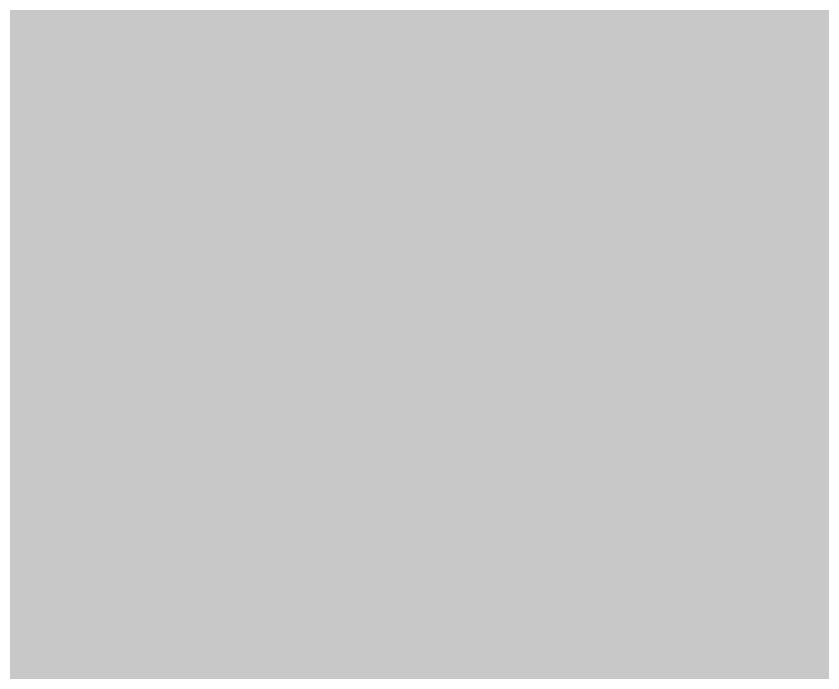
# Model space of a CAD drawing. Header units: millimetres. Extents: x -15 to 15, y -4 to 35.
# Drawn here: x -0.23 to 7.66, y 4.03 to 10.45 of the extents above; entities that cross this region are included whole.
import ezdxf

# ---------------------------------------------------------------- set-up
doc = ezdxf.new("R2010")
doc.units = ezdxf.units.MM
doc.layers.add('GREEN', color=7, linetype='Continuous', true_color=0x007f00)
doc.layers.add('WHITE', color=7, linetype='Continuous', true_color=0xf5f5f5)
doc.layers.add('T25', color=1, linetype='Continuous')

# ---------------------------------------------------------------- blocks, each defined once
blk = doc.blocks.new('MR-GM-31-7')
at = {"layer": 'GREEN'}
h = blk.add_hatch(color=256, dxfattribs=at)
h.dxf.hatch_style = 1
edge = h.paths.add_edge_path(flags=16)
edge.add_line((14, 32.5), (14, 2.5))
edge.add_arc((12.5, 2.5), 1.5, -90, 0, ccw=False)
edge.add_line((12.5, 1), (-12.5, 1))
edge.add_arc((-12.5, 2.5), 1.5, 180, 270, ccw=False)
edge.add_line((-14, 2.5), (-14, 32.5))
edge.add_arc((-12.5, 32.5), 1.5, 90, 180, ccw=False)
edge.add_line((-12.5, 34), (12.5, 34))
edge.add_arc((12.5, 32.5), 1.5, 0, 90, ccw=False)
edge = h.paths.add_edge_path()
edge.add_line((14.5, 32.5), (14.5, 2.5))
edge.add_arc((12.5, 2.5), 2, -90, 0, ccw=False)
edge.add_line((12.5, 0.5), (-12.5, 0.5))
edge.add_arc((-12.5, 2.5), 2, 180, 270, ccw=False)
edge.add_line((-14.5, 2.5), (-14.5, 32.5))
edge.add_arc((-12.5, 32.5), 2, 90, 180, ccw=False)
edge.add_line((-12.5, 34.5), (12.5, 34.5))
edge.add_arc((12.5, 32.5), 2, 0, 90, ccw=False)
h = blk.add_hatch(color=256, dxfattribs=at)
h.dxf.hatch_style = 1
h.paths.add_polyline_path([(1.595000000000255, 8.945171755196952), (1.035000000000082, 8.945171755196952), (1.035000000000082, 9.755171755197011), (0.7550000000001091, 9.755171755197011), (0.7550000000001091, 7.755171755197011), (1.035000000000082, 7.755171755197011), (1.035000000000082, 8.66517175519698), (1.595000000000255, 8.66517175519698), (1.595000000000255, 7.755171755197011), (1.875, 7.755171755197011), (1.875, 9.755171755197011), (1.595000000000255, 9.755171755197011)])
h = blk.add_hatch(color=256, dxfattribs=at)
h.dxf.hatch_style = 1
h.paths.add_polyline_path([(2.595000000000255, 8.035171755196984), (2.595000000000255, 8.67517175519697), (3.03314540860265, 8.67517175519697), (3.03314540860265, 8.955171755196943), (2.595000000000255, 8.955171755196943), (2.595000000000255, 9.475171755196925), (3.335000000000036, 9.475171755196925), (3.335000000000036, 9.755171755197011), (2.315000000000055, 9.755171755197011), (2.315000000000055, 7.755171755197011), (3.335000000000036, 7.755171755197011), (3.335000000000036, 8.035171755196984)])
h = blk.add_hatch(color=256, dxfattribs=at)
h.dxf.hatch_style = 1
h.paths.add_polyline_path([(3.675000000000182, 9.755171755197011), (3.955000000000155, 9.755171755197011), (3.955000000000155, 8.035171755196984), (4.695000000000164, 8.035171755196984), (4.695000000000164, 7.755171755197011), (3.675000000000182, 7.755171755197011)])
h = blk.add_hatch(color=256, dxfattribs=at)
h.dxf.hatch_style = 1
h.paths.add_polyline_path([(5.608238075793906, 9.475171755196925, -0.3100289792550436), (5.785499013397157, 9.353571755196981, -0.1862436022909774), (5.785499013397157, 9.036771755196924, -0.3100289792550442), (5.608238075793906, 8.91517175519698), (5.255100000000084, 8.91517175519698), (5.255100000000084, 8.635171755197007), (5.608238075793906, 8.635171755197007, 0.3100289792550435), (6.046725658286277, 8.935971755196988, 0.1862436022909776), (6.046725658286277, 9.454371755196917, 0.3100289792550437), (5.608238075793906, 9.755171755197011), (4.975000000000136, 9.755171755197011), (4.975000000000136, 7.755171755197011), (5.255000000000109, 7.755171755197011), (5.255000000000109, 9.475171755196925)])
h = blk.add_hatch(color=256, dxfattribs=at)
h.dxf.hatch_style = 1
h.paths.add_polyline_path([(6.495000000000118, 9.755171755197011), (6.775000000000091, 9.755171755197011), (6.775000000000091, 8.035171755196984), (7.5150000000001, 8.035171755196984), (7.5150000000001, 7.755171755197011), (6.495000000000118, 7.755171755197011)])
h = blk.add_hatch(color=256, dxfattribs=at)
h.dxf.hatch_style = 1
edge = h.paths.add_edge_path()
edge.add_arc((0.5092128711044097, 6.215700183183571), 0.3444715720134542, 77.88173887077812, 89.99999999999937, ccw=False)
edge.add_arc((0.537295989467566, 6.346492829085946), 0.2106979656511982, 19.695622455793114, 77.88173887077892, ccw=False)
edge.add_arc((-0.05823989012219499, 6.13331144543622), 0.8432398901223719, -2.2737367544323206e-13, 19.695622455792886, ccw=False)
edge.add_arc((0.4402055234581894, 6.13331144543622), 0.3447944765418012, -33.954983335729594, 1.1368683772161603e-13, ccw=False)
edge.add_arc((0.5232940326964126, 6.077362470430558), 0.2446246798384722, 278.1073099177223, 326.0450166642702, ccw=False)
edge.add_arc((0.5092128711044097, 6.176211460133118), 0.3444715720134752, 269.9999999999994, 278.1073099177217, ccw=False)
edge.add_arc((0.5092128711044097, 6.176211460133118), 0.3444715720134506, 258.6052896560554, 270.00000000000034, ccw=False)
edge.add_arc((0.4903104450061164, 6.08242118449607), 0.2487954646695918, 196.6346964571661, 258.6052896560547, ccw=False)
edge.add_arc((0.8684129478201612, 6.195387796261684), 0.6434129478200987, 180.0000000000001, 196.6346964571664, ccw=False)
edge.add_arc((0.8684129478201612, 6.195387796261684), 0.6434129478201036, 164.3268128992555, 179.9999999999997, ccw=False)
edge.add_arc((0.5002022474279784, 6.298701253560125), 0.2609828361103183, 96.19578499423437, 164.3268128992564, ccw=False)
edge.add_arc((0.5092128711044097, 6.215700183183571), 0.3444715720134441, 90.00831647432477, 96.19578499422943, ccw=False)
edge.add_line((0.5091628711043086, 6.560171751568191), (0.5091628711043108, 6.840171753195248))
edge.add_arc((0.5092128711044097, 6.215700183183571), 0.624471572013446, 90.00458754106243, 96.19578499423427)
edge.add_arc((0.5002022474279784, 6.298701253560125), 0.5409828361103209, 96.19578499423422, 164.3268128992558)
edge.add_arc((0.8684129478201612, 6.195387796261684), 0.923412947820105, 164.3268128992558, 180)
edge.add_arc((0.8684129478201612, 6.195387796261684), 0.9234129478201011, 180.0000000000001, 196.6346964571664)
edge.add_arc((0.4903104450061164, 6.08242118449607), 0.528795464669588, 196.6346964571662, 258.605289656055)
edge.add_arc((0.5092128711044097, 6.176211460133118), 0.6244715720134515, 258.6052896560544, 269.9999999999993)
edge.add_arc((0.5092128711044097, 6.176211460133118), 0.6244715720134889, 269.9999999999994, 278.1073099177217)
edge.add_arc((0.5232940326964126, 6.077362470430558), 0.5246246798384752, 278.1073099177227, 285.1849277156727)
edge.add_arc((-0.8222783324310967, 6.271798269440637), 1.640213699767941, 308.55501118228125, 334.7082986462901, ccw=False)
edge.add_line((0.2000106929754111, 4.989134584198268), (0.3745251036002936, 4.770171755196974))
edge.add_arc((-0.8222783324310967, 6.271798269440637), 1.920213699767946, 308.5550111822812, 333.2445168214691)
edge.add_arc((-0.547590914855391, 6.13331144543622), 1.612590914855519, 333.2445168214692, 360.0000000000001)
edge.add_arc((-0.05823989012219499, 6.13331144543622), 1.123239890122378, 359.9999999999999, 379.6956224557927)
edge.add_arc((0.537295989467566, 6.346492829085946), 0.4906979656511989, 19.69562245579295, 77.88173887077885)
edge.add_arc((0.5092128711044097, 6.215700183183571), 0.624471572013459, 77.8817388707786, 89.9999999999999)
edge.add_line((0.5092128711044097, 6.840171755196934), (0.5092128711044108, 6.560171755196934))
h = blk.add_hatch(color=256, dxfattribs=at)
h.dxf.hatch_style = 1
h.paths.add_polyline_path([(1.245000000000118, 5.306549368345372), (1.245000000000118, 5.512428828917791), (2.085000000000036, 6.805171755196966), (2.365000000000009, 6.805171755196966), (2.365000000000009, 5.566549368345363), (2.485000000000127, 5.566549368345363), (2.485000000000127, 5.306549368345372), (2.365000000000009, 5.306549368345372), (2.365000000000009, 4.805171755196966), (2.085000000000036, 4.805171755196966), (2.085000000000036, 6.291277659595721), (1.614085209228506, 5.566549368345363), (2.084900000000061, 5.566549368345363), (2.084900000000061, 5.306549368345372)])
h = blk.add_hatch(color=256, dxfattribs=at)
h.dxf.hatch_style = 1
h.paths.add_polyline_path([(3.505697267107507, 6.525171755196993, 0.1433369753459207), (3.002275015842997, 4.805171755196966), (3.28227501584297, 4.805171755196966, -0.1594251602212734), (3.845000000000027, 6.525171755196993), (3.845000000000027, 6.805171755196966), (2.725000000000136, 6.805171755196966), (2.725000000000136, 6.525171755196993)])
h = blk.add_hatch(color=256, dxfattribs=at)
h.dxf.hatch_style = 1
h.paths.add_polyline_path([(4.085000000000036, 5.306549368345372), (4.085000000000036, 5.512428828917791), (4.925000000000182, 6.805171755196966), (5.205000000000155, 6.805171755196966), (5.205000000000155, 5.566549368345363), (5.325000000000045, 5.566549368345363), (5.325000000000045, 5.306549368345372), (5.205000000000155, 5.306549368345372), (5.205000000000155, 4.805171755196966), (4.925000000000182, 4.805171755196966), (4.925000000000182, 6.291277659595721), (4.454085209228424, 5.566549368345363), (4.92489999999998, 5.566549368345363), (4.92489999999998, 5.306549368345372)])
h = blk.add_hatch(color=256, dxfattribs=at)
h.dxf.hatch_style = 1
edge = h.paths.add_edge_path()
edge.add_arc((6.939212871104246, 6.215700183183571), 0.3444715720134542, 77.88173887077812, 89.99999999999937, ccw=False)
edge.add_arc((6.96729598946763, 6.346492829085946), 0.2106979656511982, 19.695622455793114, 77.88173887077892, ccw=False)
edge.add_arc((6.371760109877869, 6.13331144543622), 0.8432398901223719, -2.2737367544323206e-13, 19.695622455792886, ccw=False)
edge.add_arc((6.870205523458253, 6.13331144543622), 0.3447944765418012, -33.954983335729594, 1.1368683772161603e-13, ccw=False)
edge.add_arc((6.953294032696476, 6.077362470430558), 0.2446246798384722, 278.1073099177223, 326.0450166642702, ccw=False)
edge.add_arc((6.939212871104246, 6.176211460133118), 0.3444715720134752, 269.9999999999994, 278.1073099177217, ccw=False)
edge.add_arc((6.939212871104246, 6.176211460133118), 0.3444715720134506, 258.6052896560554, 270.00000000000034, ccw=False)
edge.add_arc((6.92031044500618, 6.08242118449607), 0.2487954646695918, 196.6346964571661, 258.6052896560547, ccw=False)
edge.add_arc((7.298412947820225, 6.195387796261684), 0.6434129478200987, 180.0000000000001, 196.6346964571664, ccw=False)
edge.add_arc((7.298412947820225, 6.195387796261684), 0.6434129478201036, 164.3268128992555, 179.9999999999997, ccw=False)
edge.add_arc((6.930202247428042, 6.298701253560125), 0.2609828361103183, 96.19578499423437, 164.3268128992564, ccw=False)
edge.add_arc((6.939212871104246, 6.215700183183571), 0.3444715720134441, 90.00831647432477, 96.19578499422943, ccw=False)
edge.add_line((6.939162871104372, 6.560171751568191), (6.939162871104375, 6.840171753195248))
edge.add_arc((6.939212871104246, 6.215700183183571), 0.624471572013446, 90.00458754106243, 96.19578499423427)
edge.add_arc((6.930202247428042, 6.298701253560125), 0.5409828361103209, 96.19578499423422, 164.3268128992558)
edge.add_arc((7.298412947820225, 6.195387796261684), 0.923412947820105, 164.3268128992558, 180)
edge.add_arc((7.298412947820225, 6.195387796261684), 0.9234129478201011, 180.0000000000001, 196.6346964571664)
edge.add_arc((6.92031044500618, 6.08242118449607), 0.528795464669588, 196.6346964571662, 258.605289656055)
edge.add_arc((6.939212871104246, 6.176211460133118), 0.6244715720134515, 258.6052896560544, 269.9999999999993)
edge.add_arc((6.939212871104246, 6.176211460133118), 0.6244715720134889, 269.9999999999994, 278.1073099177217)
edge.add_arc((6.953294032696249, 6.077362470430558), 0.5246246798384752, 278.1073099177227, 285.1849277156727)
edge.add_arc((5.607721667568967, 6.271798269440637), 1.640213699767941, 308.55501118228125, 334.7082986462901, ccw=False)
edge.add_line((6.630010692975475, 4.989134584198268), (6.804525103600358, 4.770171755196974))
edge.add_arc((5.607721667568967, 6.271798269440637), 1.920213699767946, 308.5550111822812, 333.2445168214691)
edge.add_arc((5.882409085144673, 6.13331144543622), 1.612590914855519, 333.2445168214692, 360.0000000000001)
edge.add_arc((6.371760109877869, 6.13331144543622), 1.123239890122378, 359.9999999999999, 379.6956224557927)
edge.add_arc((6.96729598946763, 6.346492829085946), 0.4906979656511989, 19.69562245579295, 77.88173887077885)
edge.add_arc((6.939212871104246, 6.215700183183571), 0.624471572013459, 77.8817388707786, 89.9999999999999)
edge.add_line((6.939212871104246, 6.840171755196934), (6.939212871104247, 6.560171755196934))
at = {"layer": 'WHITE', "transparency": 33554687}
blk.add_hatch(color=256, dxfattribs=at).paths.add_polyline_path([(-12.5, 0), (12.5, 0, 0.414213562373095), (15, 2.5), (15, 32.5, 0.414213562373095), (12.5, 35), (-12.5, 35, 0.414213562373095), (-15, 32.5), (-15, 2.5, 0.414213562373095)])

msp = doc.modelspace()

# ---------------------------------------------------------------- block references
at = {"layer": 'T25'}
msp.add_blockref('MR-GM-31-7', (0, 0), dxfattribs=at)

doc.saveas('drawing.dxf')
